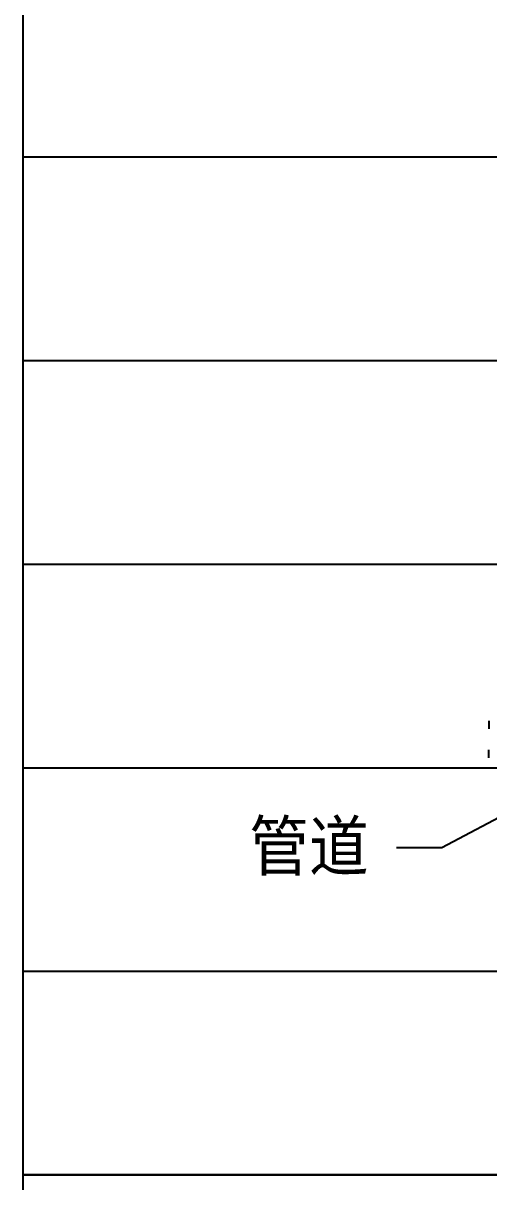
# Model space of a CAD drawing. Extents: x 14168272 to 29396535, y -812963 to 33736.
# Drawn here: x 14608206 to 14610265, y -205638 to -200516 of the extents above; entities that cross this region are included whole.
import ezdxf
from ezdxf import colors
from ezdxf.entities.mleader import LeaderData, LeaderLine
from ezdxf.math import Vec2, Vec3

# ---------------------------------------------------------------- set-up
doc = ezdxf.new("R2010")
doc.units = 0
doc.header["$LTSCALE"] = 1000
doc.header["$MEASUREMENT"] = 0
doc.layers.add('02___PRT_ALL_AXES', color=7, linetype='Continuous')
doc.layers.add('JZ_0', color=7, linetype='Continuous')
doc.styles.add('标题文字', font='txt.shx', dxfattribs={"bigfont": 'hztxt.shx'})

# ---------------------------------------------------------------- blocks, each defined once
blk = doc.blocks.new('抗震大样1')
at = {"layer": '02___PRT_ALL_AXES', "color": 3, "linetype": 'Continuous'}
for p, q in [((1583.2, -4638.9), (1583.2, -4688.8)), ((1583.2, -4871.6), (1583.2, -4821.7))]:
    blk.add_line(p, q, dxfattribs=at)
at = {"color": 4}
ml = blk.add_multileader_mtext('Standard', dxfattribs=at)
ml.set_content('{\\fFangSong_GB2312|b0|i0|c134|p49;\\W0.9;管道}', color=4, style='标题文字')
ml.set_leader_properties()
ml.build(insert=Vec2(0, 0))
ml.multileader.update_dxf_attribs({"dogleg_length": 0.36, "arrow_head_size": 123.1})
ctx = ml.context
ctx.base_point, ctx.char_height, ctx.arrow_head_size, ctx.landing_gap_size, ctx.plane_origin = Vec3(170.6, -5439.5), 307.714, 123.1, 49.8, Vec3(2446, -4642.1)
ctx.text_align_type = 2
notes = []
notes.append((ctx, [(1, (1, 1, 0), (1286, -5439.5), (-1, 0), 285.2, [(0, [(2050.8, -5036.2)], 0, [])])]))
ctx.mtext.insert, ctx.mtext.width, ctx.mtext.alignment, ctx.mtext.flow_direction = Vec3(824.3, -5275.4), 1159.275, 3, 5
for ctx, leaders in notes:
    for number, flags, end, landing, length, lines in leaders:
        leader = LeaderData()
        leader.index, (leader.has_last_leader_line, leader.has_dogleg_vector, leader.attachment_direction) = number, flags
        leader.last_leader_point, leader.dogleg_vector, leader.dogleg_length = Vec3(end), Vec3(landing), length
        for number, points, colour, breaks in lines:
            line = LeaderLine()
            line.index, line.vertices, line.color, line.breaks = number, Vec3.list(points), colors.encode_raw_color(colour), breaks
            leader.lines.append(line)
        ctx.leaders.append(leader)

msp = doc.modelspace()

# ---------------------------------------------------------------- linework, layer by layer
at = {"layer": 'JZ_0', "color": 8}
for p, q in [((14608205.8, -233295.1), (14608205.8, -184907.1)), ((14608205.8, -201107.1), (14625438.8, -201107.1)), ((14608205.8, -202007.1), (14625438.8, -202007.1)), ((14608205.8, -202907.1), (14625438.8, -202907.1)), ((14608205.8, -203807.1), (14625438.8, -203807.1)), ((14608205.8, -204707.1), (14625438.8, -204707.1)), ((14625438.8, -205607.1), (14608205.8, -205607.1)), ((14608205.8, -205607.1), (14625438.8, -205607.1))]:
    msp.add_line(p, q, dxfattribs=at)

# ---------------------------------------------------------------- block references
at = {"xscale": 0.7, "yscale": 0.7, "zscale": 0.7}
msp.add_blockref('抗震大样1', (14609157.1, -200353.1), dxfattribs=at)

doc.saveas('drawing.dxf')
